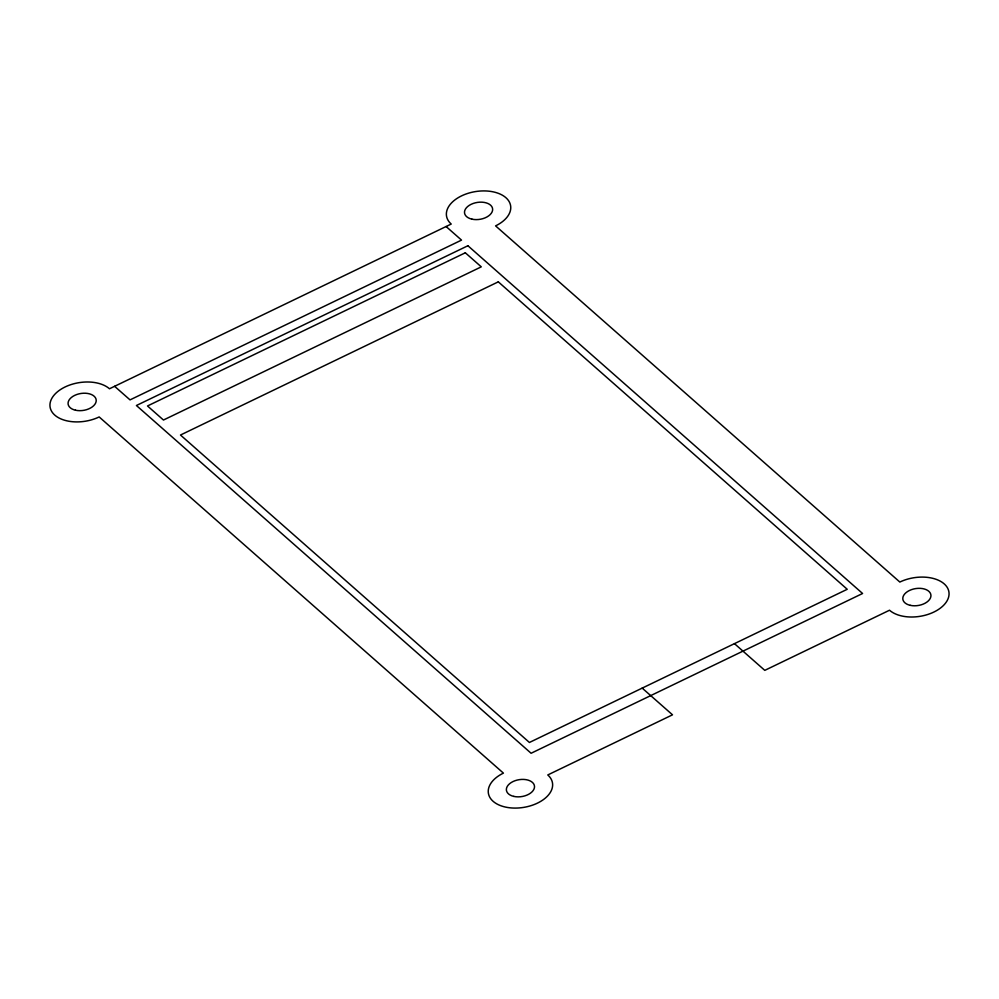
<?xml version="1.0" encoding="UTF-8"?>
<svg xmlns="http://www.w3.org/2000/svg" width="999" height="999" viewBox="0 0 999 999"><rect width="100%" height="100%" fill="white"/><g stroke="black" fill="none" stroke-linecap="round" stroke-linejoin="round"><path stroke-width="1.5" d="M446.091 226.523L461.526 240.11L130.032 399.887L114.598 386.301M734.465 643.643L764.784 670.354L889.522 610.227A32.468 19.543 -9.1 0 0 933.878 612.05A32.468 19.543 -9.1 0 0 944.205 583.878A32.468 19.543 -9.1 0 0 899.837 582.055L495.579 225.874A32.468 19.543 -9.1 0 0 505.906 197.702A32.468 19.543 -9.1 0 0 461.538 195.879A32.468 19.543 -9.1 0 0 451.223 224.051L109.478 388.773A32.468 19.543 -9.1 0 0 65.122 386.95A32.468 19.543 -9.1 0 0 54.795 415.122A32.468 19.543 -9.1 0 0 99.163 416.945L503.421 773.126A32.468 19.543 -9.1 0 0 493.094 801.298A32.468 19.543 -9.1 0 0 537.462 803.121A32.468 19.543 -9.1 0 0 547.777 774.949L672.514 714.822L642.195 688.111M467.907 245.742L136.413 405.507L531.093 753.258L862.587 593.493L467.907 245.742M465.322 252.784L147.502 405.969L163.461 420.03L481.281 266.845L465.322 252.784M498.301 281.843L180.482 435.027L529.42 742.469L847.239 589.285L498.301 281.843M910.226 605.332A14.198 8.554 -9.1 0 0 930.943 595.342A14.198 8.554 -9.1 0 0 909.415 590.496A14.198 8.554 -9.1 0 0 910.226 605.332M513.798 796.403A14.198 8.554 -9.1 0 0 534.515 786.413A14.198 8.554 -9.1 0 0 512.986 781.568A14.198 8.554 -9.1 0 0 513.798 796.403M471.928 219.156A14.198 8.554 -9.1 0 0 492.644 209.166A14.198 8.554 -9.1 0 0 471.116 204.32A14.198 8.554 -9.1 0 0 471.928 219.156M75.499 410.214A14.198 8.554 -9.1 0 0 96.216 400.237A14.198 8.554 -9.1 0 0 74.688 395.379A14.198 8.554 -9.1 0 0 75.499 410.214"/></g></svg>
